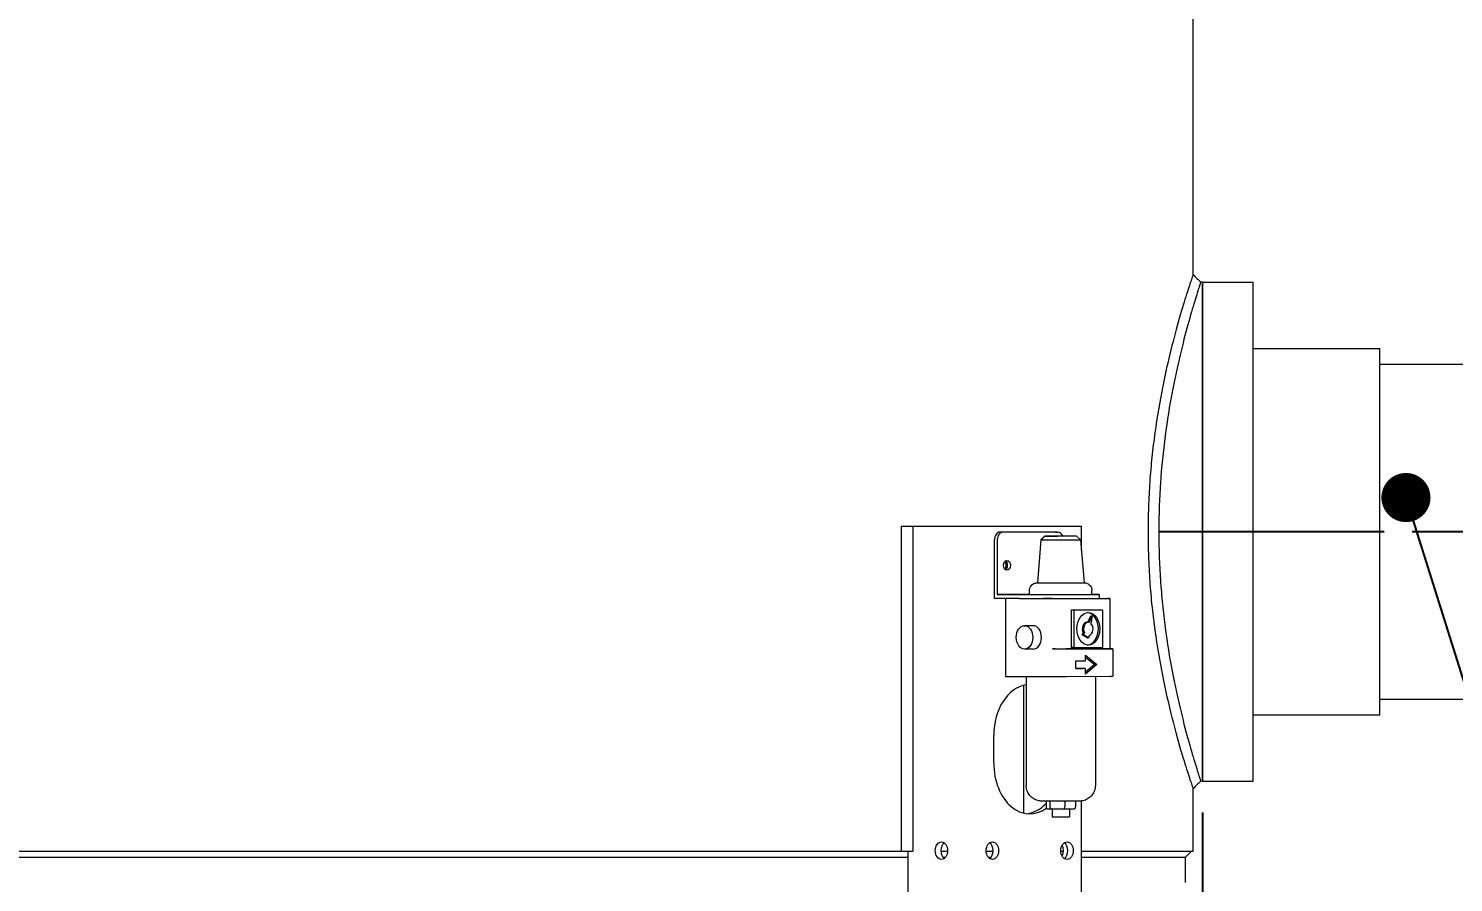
# Model space of a CAD drawing. Header units: inches. Extents: x 20 to 536, y 8 to 344.
# Drawn here: x 95.72 to 141.4, y 71.48 to 98.86 of the extents above; entities that cross this region are included whole.
import ezdxf

# ---------------------------------------------------------------- set-up
doc = ezdxf.new("R2010")
doc.units = ezdxf.units.IN
doc.header["$LTSCALE"] = 16
doc.header["$MEASUREMENT"] = 0
doc.linetypes.add('CHAIN', pattern=[0.7087, 0.4724, -0.0591, 0.1181, -0.0591])
for name, color, linetype, lineweight in [('Centerline (ANSI)', 7, 'Continuous', 25), ('Dimension (ANSI)', 7, 'Continuous', 25), ('Symbol (ANSI)', 7, 'Continuous', 25), ('Visible (ANSI)', 7, 'Continuous', 50)]:
    doc.layers.add(name, color=color, linetype=linetype, lineweight=lineweight)
doc.styles.add('MEMCOR Medium', font='arial.ttf')
doc.dimstyles.new('Default (ANSI)', dxfattribs={"dimscale": 16, "dimtxt": 0.15, "dimasz": 0.098425, "dimexe": 0.125, "dimexo": 0.0625, "dimgap": 0.031496, "dimtad": 0, "dimtih": 1, "dimtoh": 1, "dimdec": 4, "dimrnd": 1e-08, "dimzin": 3, "dimdsep": 46, "dimlunit": 5, "dimtxsty": 'MEMCOR Medium', "dimcen": 0.09, "dimdle": 0.393701, "dimclrd": 256, "dimclre": 256, "dimclrt": 256, "dimadec": 0, "dimazin": 1, "dimtfac": 0.8, "dimtofl": 0, "dimtmove": 0, "dimatfit": 3, "dimfxl": 1, "dimfrac": 1, "dimtolj": 1, "dimtzin": 4, "dimlwd": -1, "dimlwe": -1, "dimarcsym": 0})
doc.dimstyles.new('Default (ANSI)$7', dxfattribs={"dimscale": 16, "dimtxt": 0.15, "dimasz": 0.098425, "dimexe": 0.125, "dimexo": 0.0625, "dimgap": 0.031496, "dimtad": 0, "dimtih": 1, "dimtoh": 1, "dimdec": 4, "dimrnd": 1e-08, "dimzin": 3, "dimdsep": 46, "dimlunit": 5, "dimtxsty": 'MEMCOR Medium', "dimcen": 0.09, "dimdle": 0.393701, "dimclrd": 256, "dimclre": 256, "dimclrt": 256, "dimadec": 0, "dimazin": 1, "dimtfac": 0.8, "dimtofl": 0, "dimtmove": 0, "dimatfit": 3, "dimfxl": 1, "dimfrac": 1, "dimtolj": 1, "dimtzin": 4, "dimlwd": -1, "dimlwe": -1, "dimarcsym": 0})

# ---------------------------------------------------------------- blocks, each defined once
blk = doc.blocks.new('*D21')
at = {"layer": 'Defpoints', "color": 0, "transparency": 16777216}
for p in [(133.349, 74.726), (169.349, 74.726), (169.349, 66.981)]:
    blk.add_point(p, dxfattribs=at)
at = {"layer": 'Dimension (ANSI)', "transparency": 16777216}
for p, q in [((133.349, 73.726), (133.349, 64.981)), ((169.349, 73.726), (169.349, 64.981)), ((134.924, 66.981), (142.683, 66.981)), ((167.775, 66.981), (160.016, 66.981))]:
    blk.add_line(p, q, dxfattribs=at)
for points in [[(134.924, 67.243), (134.924, 66.719), (133.349, 66.981)], [(167.775, 67.243), (167.775, 66.719), (169.349, 66.981)]]:
    blk.add_solid(points, dxfattribs=at)
at = {"layer": 'Dimension (ANSI)', "transparency": 16777216, "char_height": 2.4, "attachment_point": 5, "style": 'MEMCOR Medium'}
for s, insert in [('\\A1; 36 in', (151.35, 68.711)), ('\\A1;[914.4 mm]', (151.35, 64.939))]:
    blk.add_mtext(s, dxfattribs=dict(at, insert=insert))
blk = doc.blocks.new('*D23')
at = {"layer": 'Defpoints', "color": 0, "transparency": 16777216}
for p in [(35.249, 156.991), (108.224, 156.991), (86.004, 47.744)]:
    blk.add_point(p, dxfattribs=at)
at = {"layer": 'Dimension (ANSI)', "transparency": 16777216}
for p, q in [((107.224, 156.991), (33.249, 156.991)), ((35.249, 155.416), (35.249, 97.173)), ((35.249, 49.319), (35.249, 88.193)), ((85.004, 47.744), (33.249, 47.744))]:
    blk.add_line(p, q, dxfattribs=at)
for points in [[(34.987, 155.416), (35.512, 155.416), (35.249, 156.991)], [(34.987, 49.319), (35.512, 49.319), (35.249, 47.744)]]:
    blk.add_solid(points, dxfattribs=at)
at = {"layer": 'Dimension (ANSI)', "transparency": 16777216, "char_height": 2.4, "attachment_point": 5, "style": 'MEMCOR Medium'}
for s, insert in [('\\A1; 109{\\H0.8x;\\S1#4;} in', (35.249, 95.131)), ('\\A1;[2774.9 mm]', (35.249, 90.641))]:
    blk.add_mtext(s, dxfattribs=dict(at, insert=insert))
blk = doc.blocks.new('*D25')
at = {"layer": 'Defpoints', "color": 0, "transparency": 16777216}
for p in [(170.536, 82.726), (181.64, 82.726), (131.452, 47.744)]:
    blk.add_point(p, dxfattribs=at)
at = {"layer": 'Dimension (ANSI)', "transparency": 16777216}
for p, q in [((171.536, 82.726), (183.64, 82.726)), ((181.64, 81.151), (181.64, 69.007)), ((181.64, 49.319), (181.64, 61.463)), ((132.452, 47.744), (183.64, 47.744))]:
    blk.add_line(p, q, dxfattribs=at)
for points in [[(181.378, 81.151), (181.903, 81.151), (181.64, 82.726)], [(181.378, 49.319), (181.903, 49.319), (181.64, 47.744)]]:
    blk.add_solid(points, dxfattribs=at)
at = {"layer": 'Dimension (ANSI)', "transparency": 16777216, "char_height": 2.4, "attachment_point": 5, "style": 'MEMCOR Medium'}
for s, insert in [('\\A1; 35 in', (181.64, 66.965)), ('\\A1;[888.5 mm]', (181.64, 63.193))]:
    blk.add_mtext(s, dxfattribs=dict(at, insert=insert))

msp = doc.modelspace()

# ---------------------------------------------------------------- linework, layer by layer
at = {"layer": 'Centerline (ANSI)', "linetype": 'CHAIN', "ltscale": 0.952448}
msp.add_line((131.972727, 82.725967), (170.535727, 82.725967), dxfattribs=at)
at = {"layer": 'Visible (ANSI)', "linetype": 'Continuous', "lineweight": 18}
for p, q in [((133.049184, 90.969784), (133.049184, 105.37321)), ((133.349477, 90.725967), (133.293226, 90.725967)), ((133.349477, 90.725967), (133.349477, 74.725967)), ((133.349477, 74.725967), (133.349477, 90.725967)), ((133.349477, 90.725967), (134.974477, 90.725967)), ((134.974477, 74.725967), (134.974477, 90.725967)), ((134.974477, 88.600967), (139.036977, 88.600967)), ((139.036977, 76.850967), (139.036977, 88.600967)), ((139.036977, 88.100967), (163.661977, 88.100967)), ((123.694967, 82.897967), (124.068227, 82.897967)), ((123.694967, 82.897967), (123.694967, 72.475967)), ((124.068227, 82.897967), (125.378697, 82.897967)), ((124.068227, 82.897967), (124.068227, 72.475967)), ((125.378697, 82.897967), (126.354504, 82.897967)), ((126.354504, 82.897967), (129.267784, 82.897967)), ((128.629178, 82.711828), (126.861411, 82.710357)), ((128.717566, 82.711828), (126.9498, 82.710357)), ((128.629282, 82.711828), (128.71767, 82.711828)), ((129.267784, 82.897967), (129.46988, 82.897967)), ((129.46988, 82.122202), (129.46988, 82.897967)), ((126.685519, 80.58521), (126.684739, 82.46021)), ((126.773127, 82.46021), (126.773855, 80.71021)), ((128.170678, 82.46126), (128.056631, 81.085781)), ((128.306007, 82.585884), (128.170678, 82.46126)), ((129.306007, 82.5863), (129.441439, 82.461788)), ((129.441439, 82.461788), (129.556631, 81.086405)), ((127.481014, 80.58521), (126.685519, 80.58521)), ((127.806787, 80.71107), (126.773855, 80.71021)), ((126.773855, 80.71021), (127.480962, 80.71021)), ((127.039072, 80.58521), (127.040112, 78.085358)), ((127.806787, 80.710677), (127.806735, 80.835677)), ((128.541674, 80.585357), (128.244092, 80.585357)), ((128.895227, 80.585504), (129.602334, 80.586093)), ((129.602334, 80.586093), (130.309441, 80.586681)), ((129.806787, 80.711509), (129.806735, 80.836509)), ((130.041622, 80.711717), (130.041674, 80.586717)), ((130.041674, 80.586828), (130.309441, 80.586828)), ((130.382664, 80.586785), (130.383338, 78.966592)), ((130.066739, 80.210285), (129.138242, 80.209512)), ((129.138242, 80.209512), (129.138742, 79.007715)), ((129.22663, 80.209512), (129.138242, 80.209512)), ((130.155127, 80.210285), (129.22663, 80.209512)), ((129.22663, 80.209512), (129.22713, 79.007715)), ((129.677666, 79.821722), (129.769915, 80.029583)), ((129.720093, 79.817741), (129.81411, 80.029583)), ((129.769915, 80.029583), (129.81411, 80.029583)), ((129.81411, 80.029583), (129.774871, 79.785706)), ((130.155127, 80.210285), (130.066739, 80.210285)), ((130.155627, 79.008488), (130.155127, 80.210285)), ((127.923163, 79.710357), (127.645272, 79.710126)), ((129.646934, 79.821722), (129.691129, 79.821722)), ((129.497265, 79.415232), (129.526609, 79.481352)), ((129.497265, 79.415232), (129.541459, 79.415232)), ((129.656121, 79.322331), (129.497265, 79.415232)), ((129.526609, 79.481352), (129.570803, 79.481352)), ((129.541459, 79.415232), (129.570803, 79.481352)), ((129.700316, 79.322331), (129.541459, 79.415232)), ((129.656121, 79.322331), (129.700316, 79.322331)), ((129.712563, 79.398449), (129.700316, 79.322331)), ((127.923787, 78.960358), (127.645896, 78.960126)), ((128.630736, 78.965165), (128.542348, 78.965165)), ((128.895901, 78.965312), (130.310114, 78.966488)), ((130.398503, 78.966488), (128.984289, 78.965312)), ((129.22713, 79.007715), (129.138742, 79.007715)), ((129.22713, 79.007715), (130.155627, 79.008488)), ((129.286693, 78.580341), (129.602542, 78.580603)), ((129.286793, 78.341172), (129.286693, 78.580341)), ((129.602542, 78.580603), (129.602464, 78.768411)), ((129.602464, 78.768411), (129.961511, 78.461318)), ((129.873123, 78.461318), (129.602495, 78.692785)), ((130.383338, 78.966636), (130.398503, 78.966636)), ((130.471726, 78.966592), (130.472092, 78.086785)), ((129.602642, 78.341435), (129.286793, 78.341172)), ((129.286793, 78.341245), (129.514253, 78.341435)), ((129.602642, 78.341435), (129.514253, 78.341435)), ((129.60272, 78.153627), (129.602642, 78.341435)), ((129.602688, 78.229399), (129.873123, 78.461318)), ((129.961511, 78.461318), (129.60272, 78.153627)), ((129.961511, 78.461318), (129.873123, 78.461318)), ((127.040112, 78.085358), (128.631102, 78.085358)), ((127.62301, 73.699828), (127.62301, 77.796106)), ((127.700102, 78.085358), (127.701557, 74.585633)), ((128.984655, 78.085505), (130.398869, 78.086681)), ((129.915656, 78.086279), (129.917111, 74.586554)), ((139.036977, 77.350967), (163.661977, 77.350967)), ((134.974477, 76.850967), (139.036977, 76.850967)), ((126.65856, 75.307967), (126.65856, 76.187967)), ((133.049184, 72.475967), (133.049184, 74.482151)), ((133.349477, 74.725967), (133.293226, 74.725967)), ((133.349477, 74.725967), (134.974477, 74.725967)), ((128.334382, 74.085738), (128.33446, 73.898449)), ((128.461701, 74.085742), (128.461779, 73.898304)), ((128.936861, 74.085899), (128.936939, 73.898449)), ((129.284703, 74.086134), (129.284781, 73.898738)), ((129.46988, 69.393967), (129.46988, 74.089138)), ((128.404084, 73.83597), (128.512754, 73.835847)), ((128.512814, 73.835847), (128.918295, 73.83597)), ((128.528396, 73.835852), (128.5285, 73.585977)), ((128.918298, 73.83597), (129.215138, 73.836217)), ((129.090896, 73.836114), (129.091, 73.586211)), ((123.910699, 72.275967), (93.688255, 72.275967)), ((93.903987, 72.475967), (123.694967, 72.475967)), ((123.694967, 72.475967), (124.068227, 72.475967)), ((123.910699, 64.905094), (123.910699, 72.475967)), ((124.962116, 72.475967), (125.180095, 72.475967)), ((125.103374, 72.275967), (125.038837, 72.275967)), ((126.417342, 72.475967), (126.635321, 72.475967)), ((126.558599, 72.275967), (126.494063, 72.275967)), ((128.810191, 72.475967), (128.892405, 72.475967)), ((129.46988, 72.475967), (133.049184, 72.475967)), ((132.799477, 72.275967), (129.46988, 72.275967)), ((132.799477, 72.275967), (132.999477, 72.475967)), ((132.799477, 72.275967), (132.799477, 71.475967))]:
    msp.add_line(p, q, dxfattribs=at)
for centre, major_axis, ratio, start_param, end_param in [((126.861515, 82.460357), (0, 0.25), 0.707106781, 0.000588235, 1.571384562), ((126.949904, 82.460357), (0, 0.25), 0.707106781, 0.000588235, 1.571384562), ((128.71767, 82.461828), (0, 0.25), 0.707106781, 5.23367027, 6.283773543), ((128.806059, 82.461524), (-0.635381, -0.000264), 0.000415945, 6.282733259, 9.424812633), ((126.952009, 81.647967), (0, 0.155), 0.707106781, 3.772639347, 5.652138614), ((126.994436, 81.647967), (0, 0.15625), 0.707106781, 3.5531095, 5.871668461), ((128.806631, 81.086093), (0.75, 0.000312), 0.000415945, 3.141557992, 6.283219969), ((128.541622, 80.711093), (1.5, 0.000624), 0.000415945, 3.92699073, 6.85032071), ((128.541674, 80.586093), (1.5, 0.000624), 0.000415945, 3.926990132, 4.512675951), ((128.806787, 80.711093), (1, 0.000416), 0.000415945, 3.141595999, 6.283188653), ((128.541674, 80.586093), (1.5, 0.000624), 0.000415945, 4.512676274, 5.497787058), ((128.718451, 80.585504), (-0.25, -0.000104), 0.000415945, 0.785398676, 2.356195002), ((128.541674, 80.586093), (1.5, 0.000624), 0.000415945, 5.497787057, 6.283185307), ((130.132664, 80.586681), (0.25, 0.000104), 0.000415945, 5.497787057, 7.068583384), ((129.646934, 79.609), (0, -0.520383), 0.707106781, 0.060088092, 3.081504561), ((127.923475, 79.335358), (-0.000312, 0.375), 0.707106659, 3.141592654, 6.283185307), ((129.646934, 79.609), (0, 0.212722), 0.707106781, 0, 2.214386307), ((129.691129, 79.609), (0, 0.212722), 0.707106781, 6.089411956, 8.497571614), ((129.691129, 79.609), (0, -0.212722), 0.707106781, 0.142984654, 2.551144312), ((128.719124, 78.965312), (-0.25, -0.000104), 0.000415945, 0.785398676, 2.356195002), ((128.807513, 78.965312), (-0.25, -0.000104), 0.000415945, 0.785398675, 2.356195001), ((130.133338, 78.966488), (0.25, 0.000104), 0.000415945, 5.497789655, 6.28318877), ((130.221726, 78.966488), (0.25, 0.000104), 0.000415945, 5.497787057, 7.068583384), ((127.811144, 76.187967), (0, 1.63), 0.707106781, 0.096392098, 1.570796327), ((128.807879, 78.085505), (0.25, 0.000104), 0.000415945, 3.926990132, 5.497786459), ((130.222092, 78.086681), (0.25, 0.000104), 0.000415945, 5.497787057, 6.283185307), ((127.811144, 75.307967), (0, -1.63), 0.707106781, 4.71238898, 6.765714501), ((127.634367, 75.307967), (0, -1.63), 0.707106781, 0.076762481, 0.652745592), ((128.40417, 73.89847), (0.06971, -0.000011), 0.896575359, 3.14210208, 4.711291319), ((128.51281, 73.898347), (-0.000026, -0.0625), 0.81649644, 4.713407833, 6.283773542), ((128.80975, 73.586094), (-0.28125, -0.000117), 0.000415945, 0.000003538, 3.141596192), ((128.918261, 73.89847), (0.000036, -0.0625), 0.298858349, 6.283106499, 7.853472207), ((129.215071, 73.898717), (-0.06971, 0.000011), 0.896575359, 1.571893988, 3.14210208), ((125.159494, 72.497967), (0, -0.28), 0.707106781, 3.604362771, 5.820415189), ((126.437943, 72.497967), (0, 0.28), 0.707106781, 3.604362771, 5.820415189), ((128.695028, 72.497967), (0, -0.28), 0.707106781, 0.909644844, 2.23194781), ((128.830792, 72.497967), (0, 0.28), 0.707106781, 3.604362771, 5.820415189)]:
    msp.add_ellipse(centre, major_axis=major_axis, ratio=ratio, start_param=start_param, end_param=end_param, dxfattribs=at)
for centre, major_axis, ratio in [((128.806007, 82.586092), (-0.5, -0.000208), 0.000415945), ((127.082824, 81.647967), (0, -0.15625), 0.707106781), ((129.691129, 79.609), (0, 0.520383), 0.707106781), ((127.645584, 79.335126), (-0.000312, 0.375), 0.707106659), ((124.982717, 72.497967), (0, 0.28), 0.707106781), ((126.614719, 72.497967), (0, -0.28), 0.707106781), ((129.007569, 72.497967), (0, -0.28), 0.707106781)]:
    msp.add_ellipse(centre, major_axis=major_axis, ratio=ratio, dxfattribs=at)
for points, knots in [([(133.049184, 90.969784), (133.049184, 90.969784), (133.044944, 90.95734), (133.027501, 90.905818), (133.014297, 90.866741), (132.961481, 90.708729), (132.908384, 90.548478), (132.77479, 90.126501), (132.694287, 89.864442), (132.520893, 89.2606), (132.428158, 88.918773), (132.248051, 88.191496), (132.154202, 87.780498), (131.976787, 86.884425), (131.8934, 86.399352), (131.788801, 85.63875), (131.757286, 85.379541), (131.702513, 84.854237), (131.67926, 84.58814), (131.641984, 84.053887), (131.627963, 83.785698), (131.609426, 83.252293), (131.60491, 82.987077), (131.60491, 82.725967)], [95.479369135, 95.479369135, 95.479369135, 95.479369135, 97.468021219, 97.468021219, 99.456673302, 99.456673302, 103.433977469, 103.433977469, 107.411281636, 107.411281636, 111.388585803, 111.388585803, 115.367895731, 115.367895731, 119.347205658, 119.347205658, 121.336860622, 121.336860622, 123.326515586, 123.326515586, 125.31617055, 125.31617055, 127.305825514, 127.305825514, 127.305825514, 127.305825514]), ([(133.293226, 90.725967), (133.293226, 90.725967), (133.289278, 90.713907), (133.273032, 90.663961), (133.260734, 90.626077), (133.211537, 90.472858), (133.162074, 90.317439), (133.037628, 89.908047), (132.962642, 89.653749), (132.801171, 89.067651), (132.714835, 88.735808), (132.547223, 88.029685), (132.459935, 87.630654), (132.295025, 86.760748), (132.217572, 86.289875), (132.088107, 85.305609), (132.036132, 84.791361), (131.984292, 84.0139), (131.971296, 83.753744), (131.954118, 83.236377), (131.949935, 82.979166), (131.949935, 82.725967)], [-30.86337316, -30.86337316, -30.86337316, -30.86337316, -28.934822911, -28.934822911, -27.006272662, -27.006272662, -23.149172165, -23.149172165, -19.292071667, -19.292071667, -15.43497117, -15.43497117, -11.576228377, -11.576228377, -7.717485585, -7.717485585, -3.858742792, -3.858742792, -1.929371396, -1.929371396, 0, 0, 0, 0]), ([(131.60491, 82.725967), (131.60491, 82.464858), (131.609426, 82.199642), (131.627963, 81.666237), (131.641984, 81.398048), (131.67926, 80.863795), (131.702513, 80.597698), (131.731414, 80.320524), (131.732941, 80.306013), (131.73448, 80.291513)], [127.305825514, 127.305825514, 127.305825514, 127.305825514, 129.295480478, 129.295480478, 131.285135442, 131.285135442, 133.274790406, 133.274790406, 133.384794819, 133.384794819, 133.384794819, 133.384794819]), ([(131.949935, 82.725967), (131.949935, 82.472769), (131.954118, 82.215558), (131.971296, 81.698191), (131.984292, 81.438035), (132.019129, 80.915565), (132.041182, 80.653295), (132.06705, 80.394396)], [0, 0, 0, 0, 1.929371396, 1.929371396, 3.858742792, 3.858742792, 5.819109931, 5.819109931, 5.819109931, 5.819109931]), ([(127.806735, 80.835677), (127.806724, 80.862701), (127.81121, 80.890075), (127.828328, 80.940827), (127.84102, 80.964899), (127.872942, 81.007319), (127.892574, 81.026192), (127.936233, 81.056426), (127.960805, 81.068165), (127.998876, 81.079348), (128.011824, 81.082062), (128.030547, 81.084473), (128.036452, 81.085017), (128.043334, 81.085427), (128.044734, 81.085497), (128.046782, 81.085585), (128.047522, 81.085613), (128.049141, 81.085669), (128.049935, 81.085691), (128.051271, 81.085725), (128.051801, 81.085736), (128.053, 81.085758), (128.0535, 81.085765), (128.05499, 81.085784), (128.055609, 81.085788), (128.056396, 81.085794), (128.056517, 81.085795), (128.056635, 81.085796)], [0, 0, 0, 0, 0.205925556, 0.205925556, 0.408131115, 0.408131115, 0.610470098, 0.610470098, 0.812801814, 0.812801814, 0.912862249, 0.912862249, 0.957072393, 0.957072393, 0.968659729, 0.968659729, 0.975957334, 0.975957334, 0.986680701, 0.986680701, 0.998543919, 0.998543919, 1.019237073, 1.019237073, 1.071090856, 1.071090856, 1.080327326, 1.080327326, 1.080327326, 1.080327326]), ([(129.556567, 81.086421), (129.55714, 81.086417), (129.557753, 81.086413), (129.559135, 81.0864), (129.559772, 81.086398), (129.562356, 81.086345), (129.563157, 81.086327), (129.564811, 81.086277), (129.565474, 81.086255), (129.567267, 81.086186), (129.568486, 81.086133), (129.571222, 81.08599), (129.572774, 81.085895), (129.577102, 81.08559), (129.579931, 81.085343), (129.58942, 81.08435), (129.596113, 81.083376), (129.620178, 81.078871), (129.637379, 81.073706), (129.677981, 81.056612), (129.700868, 81.04236), (129.740766, 81.007688), (129.758213, 80.986776), (129.785305, 80.941098), (129.795287, 80.915762), (129.80478, 80.87236), (129.806727, 80.854384), (129.806735, 80.836509)], [6.796272189, 6.796272189, 6.796272189, 6.796272189, 6.8409905, 6.8409905, 6.883764404, 6.883764404, 6.897240165, 6.897240165, 6.904466805, 6.904466805, 6.915059686, 6.915059686, 6.927360961, 6.927360961, 6.949123186, 6.949123186, 7.000531049, 7.000531049, 7.135809752, 7.135809752, 7.336234677, 7.336234677, 7.53858869, 7.53858869, 7.740921234, 7.740921234, 7.877131363, 7.877131363, 7.877131363, 7.877131363]), ([(131.73448, 80.291513), (131.760781, 80.043748), (131.790729, 79.799168), (131.8934, 79.052583), (131.976787, 78.56751), (132.154202, 77.671437), (132.248051, 77.260439), (132.428158, 76.533162), (132.520893, 76.191335), (132.694287, 75.587493), (132.77479, 75.325433), (132.908384, 74.903457), (132.961481, 74.743205), (133.014297, 74.585194), (133.027501, 74.546117), (133.044944, 74.494595), (133.049184, 74.482151), (133.049184, 74.482151)], [6.078969305, 6.078969305, 6.078969305, 6.078969305, 7.958619855, 7.958619855, 11.937929783, 11.937929783, 15.917239711, 15.917239711, 19.894543878, 19.894543878, 23.871848045, 23.871848045, 27.849152212, 27.849152212, 29.837804295, 29.837804295, 31.826456378, 31.826456378, 31.826456378, 31.826456378]), ([(132.06705, 80.394396), (132.092234, 80.143772), (132.120993, 79.896306), (132.217572, 79.162059), (132.295025, 78.691186), (132.459935, 77.821281), (132.547223, 77.42225), (132.714835, 76.716127), (132.801171, 76.384283), (132.962642, 75.798186), (133.037628, 75.543888), (133.162074, 75.134496), (133.211537, 74.979077), (133.260734, 74.825858), (133.273032, 74.787974), (133.289278, 74.738027), (133.293226, 74.725967), (133.293226, 74.725967)], [-117.634382708, -117.634382708, -117.634382708, -117.634382708, -115.736007053, -115.736007053, -111.877264261, -111.877264261, -108.018521468, -108.018521468, -104.161420971, -104.161420971, -100.304320474, -100.304320474, -96.447219976, -96.447219976, -94.518669727, -94.518669727, -92.590119479, -92.590119479, -92.590119479, -92.590119479]), ([(129.917111, 74.586554), (129.917134, 74.532506), (129.908161, 74.477757), (129.873925, 74.376255), (129.84854, 74.328111), (129.784696, 74.243269), (129.745433, 74.205524), (129.658113, 74.145055), (129.608971, 74.121577), (129.532794, 74.099203), (129.506897, 74.093772), (129.468003, 74.088774), (129.454952, 74.087619), (129.440174, 74.086873), (129.438075, 74.086781), (129.433783, 74.086618), (129.431563, 74.08655), (129.42864, 74.086476), (129.427691, 74.086455), (129.425226, 74.086406), (129.424078, 74.08639), (129.422343, 74.086368), (129.421714, 74.086362), (129.419776, 74.086344), (129.418897, 74.086339), (129.41524, 74.086318), (129.412408, 74.086309), (129.396533, 74.086266), (129.375407, 74.086233), (129.314199, 74.08616), (129.272303, 74.08612), (129.175949, 74.086043), (129.120735, 74.086004), (129.003053, 74.085933), (128.939131, 74.085899), (128.810645, 74.08584), (128.744482, 74.085814), (128.618185, 74.085773), (128.556478, 74.085757), (128.445151, 74.085738), (128.394149, 74.085734), (128.309044, 74.08574), (128.273907, 74.085748), (128.223497, 74.085777), (128.209571, 74.085785), (128.199609, 74.085835), (128.198811, 74.08583), (128.194419, 74.085888), (128.193374, 74.085903), (128.191158, 74.085946), (128.190188, 74.085967), (128.186971, 74.086047), (128.184403, 74.086127), (128.179261, 74.086331), (128.176629, 74.086455), (128.168159, 74.086923), (128.162254, 74.087352), (128.13939, 74.089427), (128.122423, 74.091847), (128.061524, 74.103749), (128.01817, 74.118517), (127.930309, 74.162449), (127.885982, 74.194371), (127.810715, 74.269516), (127.778798, 74.313638), (127.731054, 74.408508), (127.714634, 74.460436), (127.703356, 74.537001), (127.701568, 74.561349), (127.701557, 74.585633)], [0, 0, 0, 0, 0.411850319, 0.411850319, 0.816260835, 0.816260835, 1.22093842, 1.22093842, 1.625605758, 1.625605758, 1.82593871, 1.82593871, 1.924561968, 1.924561968, 1.940971317, 1.940971317, 1.959322017, 1.959322017, 1.969556975, 1.969556975, 1.99023167, 1.99023167, 2.010604307, 2.010604307, 2.063109016, 2.063109016, 2.220467615, 2.220467615, 2.697685755, 2.697685755, 3.206338184, 3.206338184, 3.699378645, 3.699378645, 4.191869591, 4.191869591, 4.684141566, 4.684141566, 5.176377484, 5.176377484, 5.668694895, 5.668694895, 6.16134572, 6.16134572, 6.655271542, 6.655271542, 6.728904753, 6.728904753, 6.745759663, 6.745759663, 6.755993419, 6.755993419, 6.776719208, 6.776719208, 6.797108597, 6.797108597, 6.842212337, 6.842212337, 6.972375706, 6.972375706, 7.31508669, 7.31508669, 7.720907034, 7.720907034, 8.125528067, 8.125528067, 8.530198019, 8.530198019, 8.715244415, 8.715244415, 8.715244415, 8.715244415])]:
    msp.add_open_spline(points, degree=3, knots=knots, dxfattribs=at)
for points in [[(133.049184, 90.969784), (133.130523, 90.888504), (133.211886, 90.807247), (133.293226, 90.725967)], [(133.293226, 74.725967), (133.211886, 74.644688), (133.130523, 74.563431), (133.049184, 74.482151)]]:
    msp.add_open_spline(points, degree=3, dxfattribs=at)

# ---------------------------------------------------------------- dimensions: what is measured, and where the dimension line sits
at = {"layer": 'Dimension (ANSI)'}
for base, p1, p2, text, picture, middle in [((35.249119, 156.990967), (86.003582, 47.743967), (108.224477, 156.990967), ' <> in\\X[2774.9 mm]', '*D23', (35.249119, 92.683029)), ((181.640279, 82.725967), (131.451538, 47.743967), (170.535727, 82.725967), ' <> in\\X[888.5 mm]', '*D25', (181.640279, 65.234967))]:
    dim = msp.add_linear_dim(base=base, p1=p1, p2=p2, angle=90, text=text, dimstyle='Default (ANSI)', override={"dimgap": 0.031496, "dimdec": 4, "dimpost": '', "dimtol": 0, "dimlim": 0, "dimtp": 0, "dimtm": 0, "dimtdec": 2, "dimatfit": 1}, dxfattribs=at)
    dim.commit()
    dim.dimension.update_dxf_attribs({"geometry": picture, "text_midpoint": middle, "dimtype": 160})
dim = msp.add_linear_dim(base=(169.349477, 66.981023), p1=(133.349477, 74.725967), p2=(169.349477, 74.725967), text=' <> in\\X[914.4 mm]', dimstyle='Default (ANSI)', override={"dimgap": 0.031496, "dimtih": 0, "dimtoh": 0, "dimdec": 4, "dimpost": '', "dimtol": 0, "dimlim": 0, "dimtp": 0, "dimtm": 0, "dimtdec": 2, "dimatfit": 1}, dxfattribs=at)
dim.commit()
dim.dimension.update_dxf_attribs({"geometry": '*D21', "text_midpoint": (151.349727, 66.981023), "dimtype": 160})

# ---------------------------------------------------------------- leaders
at = {"layer": 'Symbol (ANSI)', "annotation_type": 0, "has_hookline": 1, "hookline_direction": 0, "text_width": 56.363986}
msp.add_leader([(139.872702, 83.81923), (152.523891, 43.396223), (154.098694, 43.396223)], dimstyle='Default (ANSI)$7', override={"dimasz": 0.098425, "dimtad": 0, "dimldrblk": 'Dot'}, dxfattribs=at)

doc.saveas('drawing.dxf')
